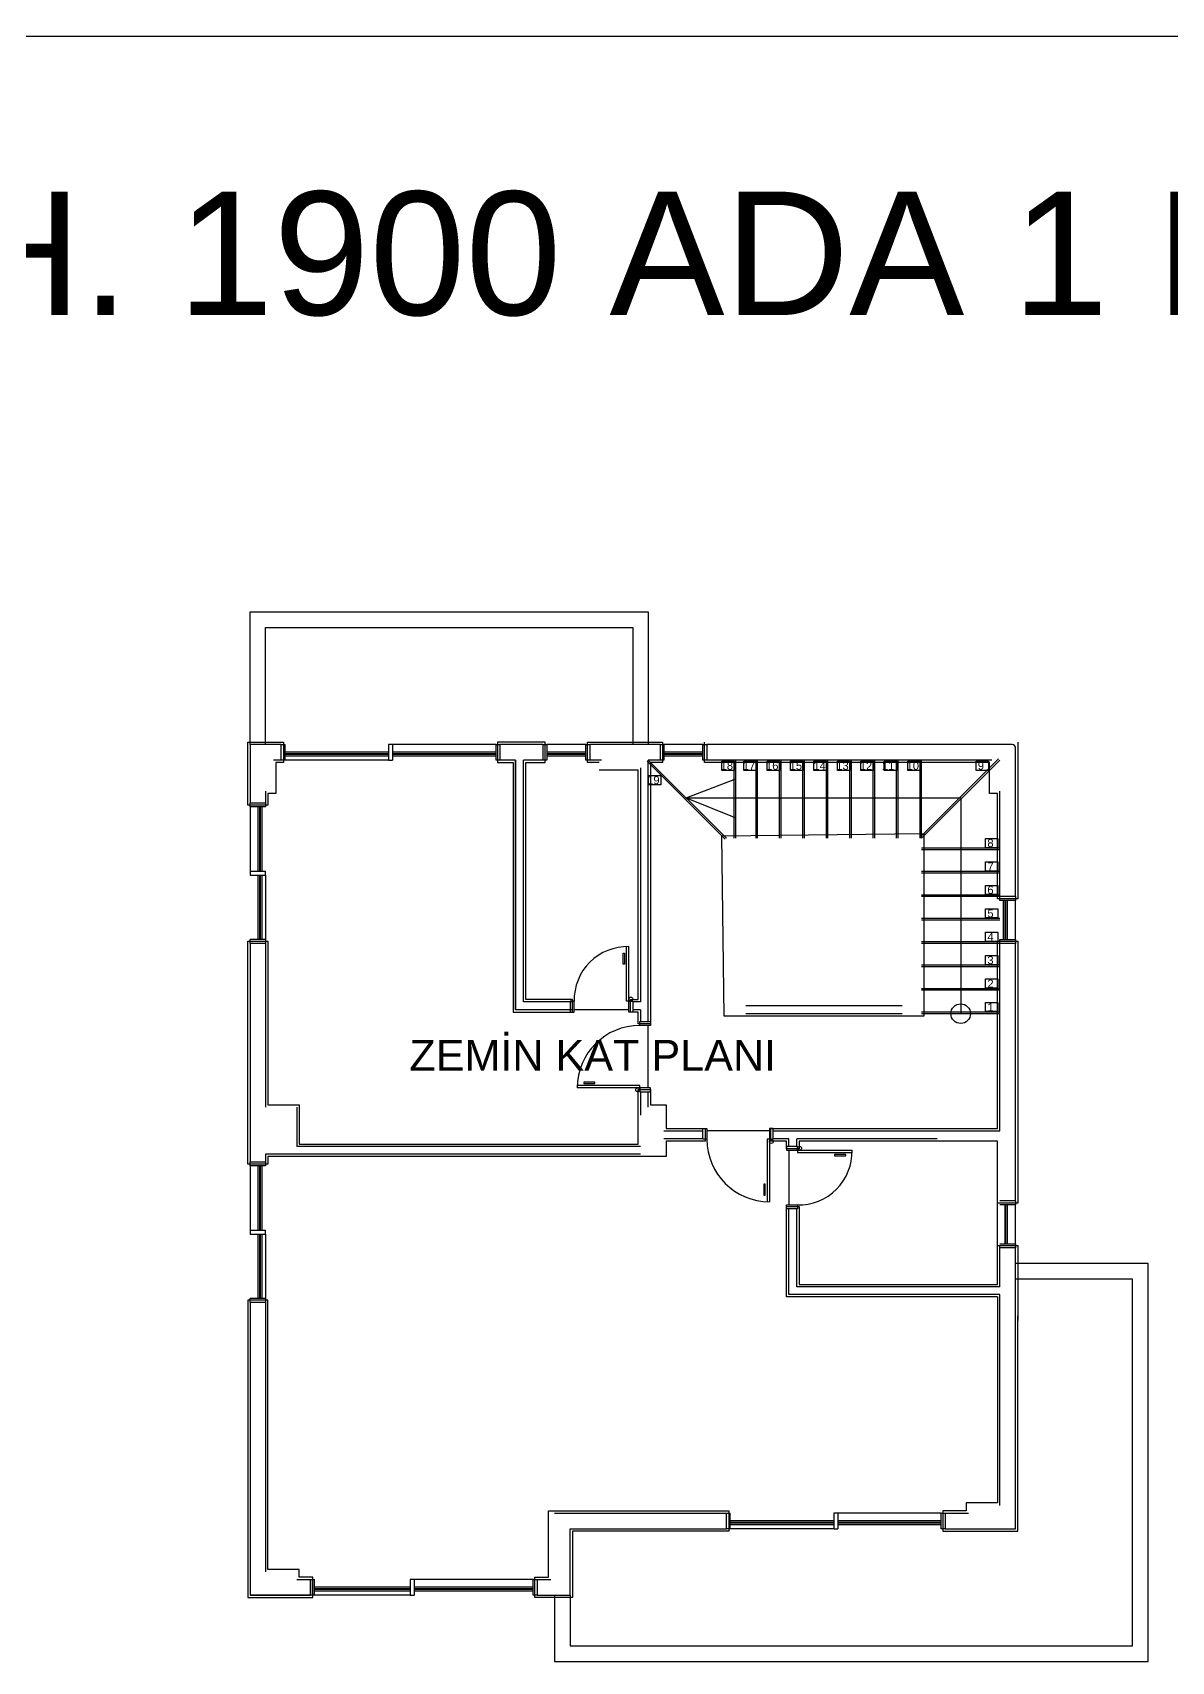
# Model space of a CAD drawing. Header units: millimetres. Extents: x 708 to 46452, y -4963 to 3960.
# Drawn here: x 5947 to 6311, y -2853 to -2332 of the extents above; entities that cross this region are included whole.
import ezdxf

# ---------------------------------------------------------------- set-up
doc = ezdxf.new("R2010")
doc.units = ezdxf.units.MM
doc.layers.add('YAZI', color=40, linetype='Continuous', lineweight=25)
doc.layers.add('Çerçeve', color=8, linetype='Continuous', lineweight=30)
doc.styles.add('mimari altlik$0$194_PTB_WET_B1$0$Standard', font='arial.ttf')
doc.styles.get("Standard").update_dxf_attribs({"font": 'arial.ttf'})

msp = doc.modelspace()

# ---------------------------------------------------------------- linework, layer by layer
for p, q in [((6016.442, -2559.556), (6016.442, -2517.056)), ((6016.442, -2517.056), (6143.942, -2517.056)), ((6143.942, -2517.056), (6143.942, -2559.556)), ((6021.442, -2559.556), (6021.442, -2522.056)), ((6021.442, -2522.056), (6138.942, -2522.056)), ((6138.942, -2522.056), (6138.942, -2559.556)), ((6015.692, -2579.056), (6015.692, -2558.806)), ((6015.692, -2558.806), (6027.192, -2558.806)), ((6023.942, -2559.556), (6016.442, -2559.556)), ((6016.442, -2559.556), (6016.442, -2578.306)), ((6026.442, -2559.556), (6023.942, -2559.556)), ((6026.442, -2559.556), (6027.692, -2559.556)), ((6026.442, -2564.556), (6026.442, -2559.556)), ((6027.192, -2558.806), (6027.192, -2565.306)), ((6027.692, -2564.556), (6027.692, -2559.556)), ((6095.192, -2559.556), (6060.817, -2559.556)), ((6060.817, -2559.556), (6060.817, -2564.556)), ((6062.067, -2559.556), (6062.067, -2564.556)), ((6095.192, -2564.556), (6095.192, -2559.556)), ((6095.192, -2559.556), (6096.442, -2559.556)), ((6110.942, -2558.806), (6095.692, -2558.806)), ((6095.692, -2558.806), (6095.692, -2565.306)), ((6110.192, -2559.556), (6096.442, -2559.556)), ((6096.442, -2559.556), (6096.442, -2564.556)), ((6110.192, -2559.556), (6110.192, -2564.556)), ((6110.192, -2559.556), (6111.442, -2559.556)), ((6110.942, -2565.306), (6110.942, -2558.806)), ((6123.942, -2559.556), (6111.442, -2559.556)), ((6111.442, -2559.556), (6111.442, -2564.556)), ((6123.942, -2564.556), (6123.942, -2559.556)), ((6123.942, -2559.556), (6125.192, -2559.556)), ((6124.442, -2565.306), (6124.442, -2558.806)), ((6124.442, -2558.806), (6148.442, -2558.806)), ((6147.692, -2559.556), (6125.192, -2559.556)), ((6125.192, -2559.556), (6125.192, -2564.556)), ((6147.692, -2559.556), (6147.692, -2564.556)), ((6147.692, -2559.556), (6148.942, -2559.556)), ((6148.442, -2558.806), (6148.442, -2565.306)), ((6161.442, -2559.556), (6148.942, -2559.556)), ((6148.942, -2559.556), (6148.942, -2564.556)), ((6161.442, -2564.556), (6161.442, -2559.556)), ((6161.442, -2559.556), (6162.692, -2559.556)), ((6161.942, -2565.306), (6161.942, -2558.806)), ((6260.442, -2559.556), (6162.692, -2559.556)), ((6162.692, -2559.556), (6162.692, -2564.556)), ((6261.442, -2608.306), (6261.442, -2560.556)), ((6262.192, -2558.806), (6262.192, -2609.056)), ((6026.442, -2564.556), (6023.942, -2564.556)), ((6027.192, -2565.306), (6024.692, -2565.306)), ((6024.692, -2565.306), (6024.692, -2575.306)), ((6060.817, -2564.556), (6026.442, -2564.556)), ((6060.817, -2562.056), (6027.692, -2562.056)), ((6060.817, -2562.556), (6027.692, -2562.556)), ((6060.817, -2562.806), (6027.692, -2562.806)), ((6060.817, -2563.306), (6027.692, -2563.306)), ((6060.817, -2564.556), (6062.067, -2564.556)), ((6095.192, -2562.056), (6062.067, -2562.056)), ((6095.192, -2562.556), (6062.067, -2562.556)), ((6095.192, -2562.806), (6062.067, -2562.806)), ((6095.192, -2563.306), (6062.067, -2563.306)), ((6096.442, -2564.556), (6095.192, -2564.556)), ((6095.692, -2565.306), (6100.692, -2565.306)), ((6101.442, -2564.556), (6096.442, -2564.556)), ((6100.692, -2565.306), (6100.692, -2645.306)), ((6101.442, -2564.556), (6101.442, -2644.556)), ((6101.442, -2644.556), (6101.442, -2564.556)), ((6110.192, -2564.556), (6103.942, -2564.556)), ((6103.942, -2642.056), (6103.942, -2564.556)), ((6104.692, -2641.306), (6104.692, -2565.306)), ((6104.692, -2565.306), (6110.942, -2565.306)), ((6111.442, -2564.556), (6110.192, -2564.556)), ((6123.942, -2562.056), (6111.442, -2562.056)), ((6123.942, -2562.556), (6111.442, -2562.556)), ((6123.942, -2562.806), (6111.442, -2562.806)), ((6123.942, -2563.306), (6111.442, -2563.306)), ((6125.192, -2564.556), (6123.942, -2564.556)), ((6128.192, -2565.306), (6124.442, -2565.306)), ((6128.942, -2564.556), (6125.192, -2564.556)), ((6141.442, -2567.056), (6141.442, -2642.056)), ((6143.942, -2648.306), (6143.942, -2564.556)), ((6147.692, -2564.556), (6143.942, -2564.556)), ((6148.442, -2565.306), (6144.692, -2565.306)), ((6144.692, -2565.306), (6144.692, -2649.056)), ((6148.942, -2564.556), (6147.692, -2564.556)), ((6161.442, -2562.056), (6148.942, -2562.056)), ((6161.442, -2562.556), (6148.942, -2562.556)), ((6161.442, -2562.806), (6148.942, -2562.806)), ((6161.442, -2563.306), (6148.942, -2563.306)), ((6162.692, -2564.556), (6161.442, -2564.556)), ((6253.192, -2565.306), (6161.942, -2565.306)), ((6253.942, -2564.556), (6162.692, -2564.556)), ((6253.192, -2575.306), (6253.192, -2565.306)), ((6140.692, -2567.806), (6128.192, -2567.806)), ((6140.692, -2641.306), (6140.692, -2567.806)), ((6021.442, -2574.556), (6021.442, -2578.306)), ((6024.692, -2575.306), (6022.192, -2575.306)), ((6022.192, -2575.306), (6022.192, -2579.056)), ((6156.022, -2576.636), (6243.942, -2576.636)), ((6243.942, -2576.636), (6243.942, -2645.806)), ((6255.692, -2575.306), (6253.192, -2575.306)), ((6255.692, -2609.056), (6255.692, -2575.306)), ((6256.442, -2608.306), (6256.442, -2574.556)), ((6022.192, -2579.056), (6015.692, -2579.056)), ((6016.442, -2579.556), (6016.442, -2578.306)), ((6016.442, -2578.306), (6021.442, -2578.306)), ((6021.442, -2579.556), (6016.442, -2579.556)), ((6016.442, -2579.556), (6016.442, -2601.431)), ((6018.942, -2579.556), (6018.942, -2600.181)), ((6019.442, -2579.556), (6019.442, -2600.181)), ((6019.692, -2579.556), (6019.692, -2600.181)), ((6020.192, -2579.556), (6020.192, -2600.181)), ((6021.442, -2578.306), (6021.442, -2579.556)), ((6167.476, -2588.815), (6232.192, -2588.091)), ((6168.202, -2646.556), (6167.476, -2588.815)), ((6256.442, -2592.806), (6231.442, -2592.806)), ((6232.192, -2588.091), (6232.192, -2646.556)), ((6256.442, -2593.306), (6231.442, -2593.306)), ((6016.442, -2600.181), (6021.442, -2600.181)), ((6016.442, -2601.431), (6021.442, -2601.431)), ((6018.942, -2601.431), (6018.942, -2622.056)), ((6019.442, -2601.431), (6019.442, -2622.056)), ((6019.692, -2601.431), (6019.692, -2622.056)), ((6020.192, -2601.431), (6020.192, -2622.056)), ((6021.442, -2601.431), (6021.442, -2600.181)), ((6021.442, -2601.431), (6021.442, -2623.306)), ((6256.442, -2600.306), (6231.442, -2600.306)), ((6256.442, -2600.806), (6231.442, -2600.806)), ((6256.442, -2607.806), (6231.442, -2607.806)), ((6256.442, -2608.306), (6231.442, -2608.306)), ((6261.442, -2608.306), (6256.442, -2608.306)), ((6256.442, -2609.556), (6256.442, -2608.306)), ((6261.442, -2608.306), (6261.442, -2609.556)), ((6262.192, -2609.056), (6255.692, -2609.056)), ((6261.442, -2609.556), (6256.442, -2609.556)), ((6257.692, -2622.056), (6257.692, -2609.556)), ((6258.192, -2622.056), (6258.192, -2609.556)), ((6258.442, -2622.056), (6258.442, -2609.556)), ((6258.942, -2622.056), (6258.942, -2609.556)), ((6261.442, -2622.056), (6261.442, -2609.556)), ((6256.442, -2615.306), (6231.442, -2615.306)), ((6256.442, -2615.806), (6231.442, -2615.806)), ((6015.692, -2694.056), (6015.692, -2622.556)), ((6015.692, -2622.556), (6022.192, -2622.556)), ((6021.442, -2622.056), (6016.442, -2622.056)), ((6016.442, -2623.306), (6016.442, -2622.056)), ((6016.442, -2623.306), (6016.442, -2693.306)), ((6021.442, -2623.306), (6016.442, -2623.306)), ((6021.442, -2623.306), (6021.442, -2653.306)), ((6022.192, -2622.556), (6022.192, -2675.056)), ((6136.954, -2641.806, 0), (6136.954, -2624.32, 0)), ((6137.704, -2641.806, 0), (6137.704, -2624.306, 0)), ((6256.442, -2622.806), (6231.442, -2622.806)), ((6256.442, -2623.306), (6231.442, -2623.306)), ((6255.692, -2682.604), (6255.692, -2622.556)), ((6255.692, -2622.556), (6262.192, -2622.556)), ((6256.442, -2623.306), (6256.442, -2622.056)), ((6256.442, -2622.056), (6261.442, -2622.056)), ((6256.442, -2683.354), (6256.442, -2623.306)), ((6261.442, -2623.306), (6256.442, -2623.306)), ((6261.442, -2622.056), (6261.442, -2623.306)), ((6261.442, -2705.806), (6261.442, -2623.306)), ((6262.192, -2622.556), (6262.192, -2706.556)), ((6135.908, -2629.958, 0), (6135.908, -2626.37, 0)), ((6135.908, -2626.37, 0), (6136.354, -2626.37, 0)), ((6136.354, -2626.37, 0), (6136.354, -2629.958, 0)), ((6136.354, -2629.958, 0), (6135.908, -2629.958, 0)), ((6256.442, -2630.306), (6231.442, -2630.306)), ((6256.442, -2630.806), (6231.442, -2630.806)), ((6256.442, -2637.806), (6231.442, -2637.806)), ((6256.442, -2638.306), (6231.442, -2638.306)), ((6100.692, -2645.306), (6119.692, -2645.306)), ((6119.692, -2644.556), (6101.442, -2644.556)), ((6119.692, -2642.056), (6103.942, -2642.056)), ((6119.692, -2641.306), (6104.692, -2641.306)), ((6118.954, -2641.806, 0), (6118.954, -2645.306, 0)), ((6120.204, -2641.806, 0), (6118.954, -2641.806, 0)), ((6118.954, -2645.306, 0), (6120.204, -2645.306, 0)), ((6119.692, -2645.306), (6119.692, -2641.306)), ((6120.204, -2645.306, 0), (6120.204, -2641.806, 0)), ((6137.704, -2644.556), (6120.204, -2644.556)), ((6137.704, -2641.806, 0), (6136.954, -2641.806, 0)), ((6137.704, -2645.306, 0), (6137.704, -2641.806, 0)), ((6137.704, -2641.806, 0), (6138.954, -2641.806, 0)), ((6138.954, -2645.306, 0), (6137.704, -2645.306, 0)), ((6138.204, -2645.306), (6138.204, -2641.306)), ((6138.204, -2641.306), (6140.692, -2641.306)), ((6140.692, -2645.306), (6138.204, -2645.306)), ((6138.954, -2641.806, 0), (6138.954, -2645.306, 0)), ((6141.442, -2642.056), (6138.954, -2642.056)), ((6141.442, -2644.556), (6138.954, -2644.556)), ((6140.692, -2649.056), (6140.692, -2645.306)), ((6141.442, -2644.556), (6141.442, -2648.306)), ((6225.192, -2643.306), (6175.192, -2643.306)), ((6256.442, -2645.306), (6231.442, -2645.306)), ((6144.692, -2649.056), (6140.692, -2649.056)), ((6141.192, -2648.306, 0), (6144.692, -2648.306)), ((6141.192, -2649.556, 0), (6141.192, -2648.306, 0)), ((6144.692, -2649.556), (6141.192, -2649.556, 0)), ((6143.942, -2669.556), (6143.942, -2649.556)), ((6144.692, -2648.306), (6144.692, -2649.556)), ((6225.192, -2646.556), (6168.202, -2646.556)), ((6225.192, -2645.806), (6175.192, -2645.806)), ((6232.192, -2646.556), (6225.192, -2646.556)), ((6256.442, -2645.806), (6231.442, -2645.806)), ((6021.442, -2653.306), (6021.442, -2675.806)), ((6141.192, -2669.556, 0), (6121.192, -2669.556, 0)), ((6141.192, -2668.806, 0), (6121.206, -2668.806, 0)), ((6126.845, -2667.761, 0), (6123.256, -2667.761, 0)), ((6123.256, -2667.761, 0), (6123.256, -2668.207, 0)), ((6123.256, -2668.207, 0), (6126.845, -2668.207, 0)), ((6126.845, -2668.207, 0), (6126.845, -2667.761, 0)), ((6140.692, -2687.556), (6140.692, -2670.056)), ((6140.692, -2670.056), (6144.692, -2670.056)), ((6141.192, -2669.556, 0), (6141.192, -2668.806, 0)), ((6144.692, -2669.556), (6141.192, -2669.556, 0)), ((6141.192, -2669.556, 0), (6141.192, -2670.806, 0)), ((6141.192, -2670.806, 0), (6144.692, -2670.806)), ((6141.442, -2670.806), (6141.442, -2678.306)), ((6143.942, -2675.806), (6143.942, -2670.806)), ((6144.692, -2670.806), (6144.692, -2669.556)), ((6144.692, -2670.056), (6144.692, -2675.056)), ((6022.192, -2675.056), (6032.192, -2675.056)), ((6031.442, -2675.806), (6031.442, -2688.306)), ((6032.192, -2675.056), (6032.192, -2687.556)), ((6141.442, -2675.806), (6141.442, -2678.306)), ((6144.692, -2675.056), (6149.692, -2675.056)), ((6149.692, -2675.056), (6149.692, -2682.604)), ((6148.942, -2683.354), (6161.442, -2683.354)), ((6161.442, -2685.854), (6148.942, -2685.854)), ((6149.692, -2682.604), (6162.192, -2682.604)), ((6162.192, -2686.604), (6149.692, -2686.604)), ((6149.692, -2686.604), (6149.692, -2691.518)), ((6161.442, -2686.056, 0), (6161.442, -2682.556)), ((6161.442, -2682.556), (6162.692, -2682.556)), ((6162.692, -2686.056, 0), (6161.442, -2686.056, 0)), ((6162.192, -2682.604), (6162.192, -2686.604)), ((6162.692, -2682.556), (6162.692, -2686.056, 0)), ((6182.692, -2683.306), (6162.692, -2683.306)), ((6181.942, -2686.056, 0), (6181.942, -2706.042, 0)), ((6182.692, -2686.056, 0), (6181.942, -2686.056, 0)), ((6182.692, -2682.556), (6182.692, -2686.056, 0)), ((6183.942, -2682.556), (6182.692, -2682.556)), ((6182.692, -2686.056, 0), (6182.692, -2706.056, 0)), ((6182.692, -2686.056, 0), (6183.942, -2686.056, 0)), ((6183.192, -2686.604), (6183.192, -2682.604)), ((6183.192, -2682.604), (6255.692, -2682.604)), ((6188.192, -2686.604), (6183.192, -2686.604)), ((6183.942, -2686.056, 0), (6183.942, -2682.556)), ((6183.942, -2683.354), (6256.442, -2683.354)), ((6188.942, -2685.854), (6183.942, -2685.854)), ((6188.192, -2689.056), (6188.192, -2686.604)), ((6188.942, -2688.306), (6188.942, -2685.854)), ((6236.442, -2685.854), (6191.442, -2685.854)), ((6191.442, -2688.306), (6191.442, -2685.854)), ((6255.692, -2686.604), (6192.192, -2686.604)), ((6192.192, -2686.604), (6192.192, -2689.056)), ((6255.692, -2732.556), (6255.692, -2686.604)), ((6021.442, -2690.806), (6021.442, -2692.056)), ((6021.442, -2690.806), (6021.442, -2693.306)), ((6141.442, -2690.806), (6021.442, -2690.806)), ((6149.692, -2691.518), (6022.192, -2691.518)), ((6022.192, -2691.518), (6022.192, -2694.056)), ((6141.442, -2688.306), (6031.442, -2688.306)), ((6032.192, -2687.556), (6140.692, -2687.556)), ((6191.692, -2688.306, 0), (6188.192, -2688.306, 0)), ((6188.192, -2688.306, 0), (6188.192, -2689.556, 0)), ((6192.192, -2689.056), (6188.192, -2689.056)), ((6188.192, -2689.556, 0), (6191.692, -2689.556, 0)), ((6188.942, -2689.556), (6188.942, -2707.056)), ((6191.692, -2689.556, 0), (6191.692, -2688.306, 0)), ((6191.692, -2689.556, 0), (6209.192, -2689.556, 0)), ((6191.692, -2689.556, 0), (6191.692, -2690.306, 0)), ((6191.692, -2690.306, 0), (6209.178, -2690.306, 0)), ((6207.129, -2690.906, 0), (6203.54, -2690.906, 0)), ((6203.54, -2690.906, 0), (6203.54, -2691.351, 0)), ((6203.54, -2691.351, 0), (6207.129, -2691.351, 0)), ((6207.129, -2691.351, 0), (6207.129, -2690.906, 0)), ((6022.192, -2694.056), (6015.692, -2694.056)), ((6016.442, -2694.556), (6016.442, -2693.306)), ((6016.442, -2693.306), (6021.442, -2693.306)), ((6021.442, -2694.556), (6016.442, -2694.556)), ((6016.442, -2694.556), (6016.442, -2716.431)), ((6018.942, -2694.556), (6018.942, -2715.181)), ((6019.442, -2694.556), (6019.442, -2715.181)), ((6019.692, -2694.556), (6019.692, -2715.181)), ((6020.192, -2694.556), (6020.192, -2715.181)), ((6021.442, -2693.306), (6021.442, -2694.556)), ((6180.897, -2700.404, 0), (6180.897, -2703.993, 0)), ((6181.343, -2700.404, 0), (6180.897, -2700.404, 0)), ((6181.343, -2703.993, 0), (6181.343, -2700.404, 0)), ((6180.897, -2703.993, 0), (6181.343, -2703.993, 0)), ((6188.192, -2707.056, 0), (6191.692, -2707.056, 0)), ((6188.192, -2708.306, 0), (6188.192, -2707.056, 0)), ((6188.192, -2736.556), (6188.192, -2707.556)), ((6188.192, -2707.556), (6192.192, -2707.556)), ((6191.692, -2707.056, 0), (6191.692, -2708.306, 0)), ((6192.192, -2707.556), (6192.192, -2732.556)), ((6262.192, -2706.556), (6255.692, -2706.556)), ((6261.442, -2705.806), (6256.442, -2705.806)), ((6261.442, -2707.056), (6256.442, -2707.056)), ((6258.192, -2719.556), (6258.192, -2707.056)), ((6258.442, -2719.556), (6258.442, -2707.056)), ((6258.942, -2719.556), (6258.942, -2707.056)), ((6261.442, -2705.806), (6261.442, -2707.056)), ((6261.442, -2719.556), (6261.442, -2707.056)), ((6191.692, -2708.306, 0), (6188.192, -2708.306, 0)), ((6188.942, -2735.806), (6188.942, -2708.306)), ((6191.442, -2733.306), (6191.442, -2708.306)), ((6016.442, -2715.181), (6021.442, -2715.181)), ((6016.442, -2716.431), (6021.442, -2716.431)), ((6018.942, -2716.431), (6018.942, -2737.056)), ((6019.442, -2716.431), (6019.442, -2737.056)), ((6019.692, -2716.431), (6019.692, -2737.056)), ((6020.192, -2716.431), (6020.192, -2737.056)), ((6021.442, -2716.431), (6021.442, -2715.181)), ((6021.442, -2716.431), (6021.442, -2738.306)), ((6255.692, -2720.056), (6262.192, -2720.056)), ((6256.442, -2719.556), (6261.442, -2719.556)), ((6256.442, -2733.306), (6256.442, -2720.056)), ((6261.442, -2720.806), (6256.442, -2720.806)), ((6261.442, -2719.556), (6261.442, -2720.806)), ((6261.442, -2743.306), (6261.442, -2720.056)), ((6262.192, -2720.056), (6262.192, -2744.056)), ((6303.942, -2725.806), (6261.442, -2725.806)), ((6303.942, -2853.306), (6303.942, -2725.806)), ((6256.442, -2733.306), (6191.442, -2733.306)), ((6192.192, -2732.556), (6255.692, -2732.556)), ((6298.942, -2730.806), (6261.442, -2730.806)), ((6298.942, -2848.306), (6298.942, -2730.806)), ((6022.192, -2737.556), (6015.692, -2737.556)), ((6015.692, -2737.556), (6015.692, -2832.806)), ((6021.442, -2737.056), (6016.442, -2737.056)), ((6016.442, -2738.306), (6016.442, -2737.056)), ((6016.442, -2738.306), (6016.442, -2832.056)), ((6021.442, -2738.306), (6016.442, -2738.306)), ((6021.442, -2738.306), (6021.442, -2824.556)), ((6022.192, -2823.806), (6022.192, -2737.556)), ((6255.692, -2736.556), (6188.192, -2736.556)), ((6256.442, -2735.806), (6188.942, -2735.806)), ((6255.692, -2736.556), (6255.692, -2802.556)), ((6256.442, -2803.306), (6256.442, -2735.806)), ((6261.442, -2810.806), (6261.442, -2743.306)), ((6262.192, -2811.556), (6262.192, -2742.556)), ((6111.942, -2826.306), (6111.942, -2805.056)), ((6111.942, -2805.056), (6169.692, -2805.056)), ((6113.942, -2805.806), (6168.942, -2805.806)), ((6157.692, -2805.806), (6157.692, -2805.806)), ((6168.942, -2805.806), (6170.192, -2805.806)), ((6168.942, -2810.806), (6168.942, -2805.806)), ((6169.692, -2805.056), (6169.692, -2811.556)), ((6170.192, -2810.806), (6170.192, -2805.806)), ((6237.692, -2805.806), (6203.317, -2805.806)), ((6203.317, -2805.806), (6203.317, -2810.806)), ((6204.567, -2805.806), (6204.567, -2810.806)), ((6237.692, -2810.806), (6237.692, -2805.806)), ((6237.692, -2805.806), (6238.942, -2805.806)), ((6245.692, -2805.056), (6238.192, -2805.056)), ((6238.192, -2805.056), (6238.192, -2811.556)), ((6238.942, -2805.806), (6246.442, -2805.806)), ((6238.942, -2805.806), (6238.942, -2810.806)), ((6255.692, -2802.556), (6245.692, -2802.556)), ((6245.692, -2802.556), (6245.692, -2805.056)), ((6118.942, -2832.056), (6118.942, -2810.806)), ((6118.942, -2810.806), (6168.942, -2810.806)), ((6169.692, -2811.556), (6119.692, -2811.556)), ((6119.692, -2811.556), (6119.692, -2832.806)), ((6203.317, -2810.806), (6168.942, -2810.806)), ((6203.317, -2808.306), (6170.192, -2808.306)), ((6203.317, -2808.806), (6170.192, -2808.806)), ((6203.317, -2809.056), (6170.192, -2809.056)), ((6203.317, -2809.556), (6170.192, -2809.556)), ((6203.317, -2810.806), (6204.567, -2810.806)), ((6237.692, -2808.306), (6204.567, -2808.306)), ((6237.692, -2808.806), (6204.567, -2808.806)), ((6237.692, -2809.056), (6204.567, -2809.056)), ((6237.692, -2809.556), (6204.567, -2809.556)), ((6238.942, -2810.806), (6237.692, -2810.806)), ((6238.192, -2811.556), (6262.192, -2811.556)), ((6238.942, -2810.806), (6261.442, -2810.806)), ((6032.186, -2823.806), (6022.192, -2823.806)), ((6031.442, -2827.056), (6031.442, -2827.056)), ((6031.442, -2827.056), (6035.817, -2827.056)), ((6032.191, -2826.313), (6032.186, -2823.806)), ((6036.557, -2826.305), (6032.191, -2826.313)), ((6035.817, -2827.056), (6037.067, -2827.056)), ((6035.817, -2832.056), (6035.817, -2827.056)), ((6035.817, -2827.056), (6035.817, -2832.056)), ((6036.569, -2832.806), (6036.557, -2826.305)), ((6037.067, -2832.056), (6037.067, -2827.056)), ((6107.067, -2827.056), (6067.692, -2827.056)), ((6067.692, -2827.056), (6067.692, -2832.056)), ((6068.942, -2827.056), (6068.942, -2832.056)), ((6107.067, -2832.056), (6107.067, -2827.056)), ((6107.067, -2827.056), (6108.317, -2827.056)), ((6107.567, -2832.806), (6107.567, -2826.306)), ((6107.567, -2826.306), (6111.942, -2826.306)), ((6108.317, -2827.056), (6112.692, -2827.056)), ((6108.317, -2827.056), (6108.317, -2832.056)), ((6015.692, -2832.806), (6036.569, -2832.806)), ((6016.442, -2832.056), (6035.817, -2832.056)), ((6035.817, -2832.056), (6016.442, -2832.056)), ((6016.442, -2832.056), (6035.817, -2832.056)), ((6067.692, -2832.056), (6035.817, -2832.056)), ((6067.692, -2829.556), (6037.067, -2829.556)), ((6067.692, -2830.056), (6037.067, -2830.056)), ((6067.692, -2830.306), (6037.067, -2830.306)), ((6067.692, -2830.806), (6037.067, -2830.806)), ((6067.692, -2832.056), (6068.942, -2832.056)), ((6107.067, -2829.556), (6068.942, -2829.556)), ((6107.067, -2830.056), (6068.942, -2830.056)), ((6107.067, -2830.306), (6068.942, -2830.306)), ((6107.067, -2830.806), (6068.942, -2830.806)), ((6108.317, -2832.056), (6107.067, -2832.056)), ((6119.692, -2832.806), (6107.567, -2832.806)), ((6108.317, -2832.056), (6118.942, -2832.056)), ((6113.942, -2832.056), (6113.942, -2853.306)), ((6118.942, -2832.056), (6118.942, -2848.306)), ((6118.942, -2848.306), (6298.942, -2848.306)), ((6113.942, -2853.306), (6303.942, -2853.306))]:
    msp.add_line(p, q)
for points in [[(6168.589, -2589.91), (6143.589, -2564.91)], [(6168.942, -2589.556), (6143.942, -2564.556)], [(6171.442, -2589.556), (6171.442, -2564.556)], [(6171.942, -2589.556), (6171.942, -2564.556)], [(6178.442, -2589.556), (6178.442, -2564.556)], [(6178.942, -2589.556), (6178.942, -2564.556)], [(6185.942, -2589.556), (6185.942, -2564.556)], [(6186.442, -2589.556), (6186.442, -2564.556)], [(6193.442, -2589.556), (6193.442, -2564.556)], [(6193.942, -2589.556), (6193.942, -2564.556)], [(6200.942, -2589.556), (6200.942, -2564.556)], [(6201.442, -2589.556), (6201.442, -2564.556)], [(6208.442, -2589.556), (6208.442, -2564.556)], [(6208.942, -2589.556), (6208.942, -2564.556)], [(6215.942, -2589.556), (6215.942, -2564.556)], [(6216.442, -2589.556), (6216.442, -2564.556)], [(6223.442, -2589.556), (6223.442, -2564.556)], [(6223.942, -2589.556), (6223.942, -2564.556)], [(6230.942, -2589.556), (6230.942, -2564.556)], [(6231.089, -2589.203), (6256.089, -2564.203)], [(6231.442, -2589.556), (6231.442, -2564.556)], [(6231.442, -2589.556), (6256.442, -2564.556)], [(6156.022, -2576.636), (6171.942, -2570.596)], [(6156.022, -2576.636), (6171.942, -2583.096)]]:
    msp.add_lwpolyline(points)
for points in [[(6171.442, -2567.874), (6167.477, -2567.874), (6167.477, -2564.913), (6171.442, -2564.913)], [(6178.442, -2567.874), (6174.477, -2567.874), (6174.477, -2564.913), (6178.442, -2564.913)], [(6185.942, -2567.874), (6181.977, -2567.874), (6181.977, -2564.913), (6185.942, -2564.913)], [(6193.442, -2567.874), (6189.477, -2567.874), (6189.477, -2564.913), (6193.442, -2564.913)], [(6200.942, -2567.874), (6196.977, -2567.874), (6196.977, -2564.913), (6200.942, -2564.913)], [(6208.442, -2567.874), (6204.477, -2567.874), (6204.477, -2564.913), (6208.442, -2564.913)], [(6215.942, -2567.874), (6211.977, -2567.874), (6211.977, -2564.913), (6215.942, -2564.913)], [(6223.442, -2567.874), (6219.477, -2567.874), (6219.477, -2564.913), (6223.442, -2564.913)], [(6230.942, -2567.874), (6226.977, -2567.874), (6226.977, -2564.913), (6230.942, -2564.913)], [(6252.809, -2567.874), (6248.844, -2567.874), (6248.844, -2564.913), (6252.809, -2564.913)], [(6148.004, -2572.498), (6144.039, -2572.498), (6144.039, -2569.537), (6148.004, -2569.537)], [(6255.876, -2592.654), (6251.911, -2592.654), (6251.911, -2589.694), (6255.876, -2589.694)], [(6255.876, -2600.154), (6251.911, -2600.154), (6251.911, -2597.194), (6255.876, -2597.194)], [(6255.876, -2607.654), (6251.911, -2607.654), (6251.911, -2604.694), (6255.876, -2604.694)], [(6255.876, -2615.154), (6251.911, -2615.154), (6251.911, -2612.194), (6255.876, -2612.194)], [(6255.876, -2622.654), (6251.911, -2622.654), (6251.911, -2619.694), (6255.876, -2619.694)], [(6255.876, -2630.154), (6251.911, -2630.154), (6251.911, -2627.194), (6255.876, -2627.194)], [(6255.876, -2637.654), (6251.911, -2637.654), (6251.911, -2634.694), (6255.876, -2634.694)], [(6255.876, -2645.154), (6251.911, -2645.154), (6251.911, -2642.194), (6255.876, -2642.194)]]:
    msp.add_lwpolyline(points, close=True)
for centre, radius in [((6138.349, -2641.132), 0.621), ((6243.942, -2645.806), 3.148), ((6140.518, -2670.202, 0), 0.621), ((6183.338, -2686.73, 0), 0.621), ((6192.366, -2688.91), 0.621)]:
    msp.add_circle(centre, radius)
for centre, radius, start, end in [((6260.442, -2560.556), 1, 0, 90), ((6137.35, -2641.453, 0), 17.15, 88.81875, 181.18125), ((6141.265, -2669.648, 0), 20.092, 90.20871, 179.73843), ((6182.784, -2685.983, 0), 20.092, 180.20871, 269.73843), ((6192.046, -2689.91, 0), 17.15, 268.81875, 1.18125)]:
    msp.add_arc(centre, radius, start, end)
at = {"layer": 'Çerçeve'}
msp.add_line((4940.496, -2332.719), (44558.889, -2331.52), dxfattribs=at)

# ---------------------------------------------------------------- texts
at = {"attachment_point": 9, "style": 'mimari altlik$0$194_PTB_WET_B1$0$Standard'}
for s, insert, char_height in [('18', (6171.08, -2567.699), 2.5633), ('17', (6178.176, -2567.699), 2.5633), ('16', (6185.602, -2567.699), 2.5633), ('15', (6193.162, -2567.699), 2.5633), ('14', (6200.763, -2567.699), 2.5633), ('13', (6208.088, -2567.699), 2.5633), ('\\pt46.13936;12', (6215.613, -2567.699), 2.5633), ('\\pt46.13936;11', (6222.695, -2567.699), 2.5633), ('10', (6230.597, -2567.699), 2.5633), ('9', (6251.409, -2567.699), 2.563), ('\\pt46.13936;19', (6147.541, -2572.324), 2.5633), ('8', (6254.476, -2592.48), 2.563), ('7', (6254.476, -2599.98), 2.563), ('6', (6254.476, -2607.48), 2.563), ('5', (6254.476, -2614.98), 2.563), ('4', (6254.476, -2622.48), 2.563), ('3', (6254.476, -2629.98), 2.563), ('2', (6254.476, -2637.48), 2.563), ('1', (6254.476, -2644.98), 2.563)]:
    msp.add_mtext_dynamic_manual_height_columns(s, width=47.59002, gutter_width=12.816, heights=[0], dxfattribs=dict(at, insert=insert, char_height=char_height))
at = {"layer": 'YAZI'}
for s, height, p in [('BEKTAŞ  MAH. 1900 ADA 1 PARSEL B BLOK NUMARATAJ ŞEMASI', 39.55599, (5591.03, -2421.991)), ('ZEMİN KAT PLANI', 9.889, (6067.432, -2664.093))]:
    msp.add_text(s, height=height, dxfattribs=at).set_placement(p)

doc.saveas('drawing.dxf')
